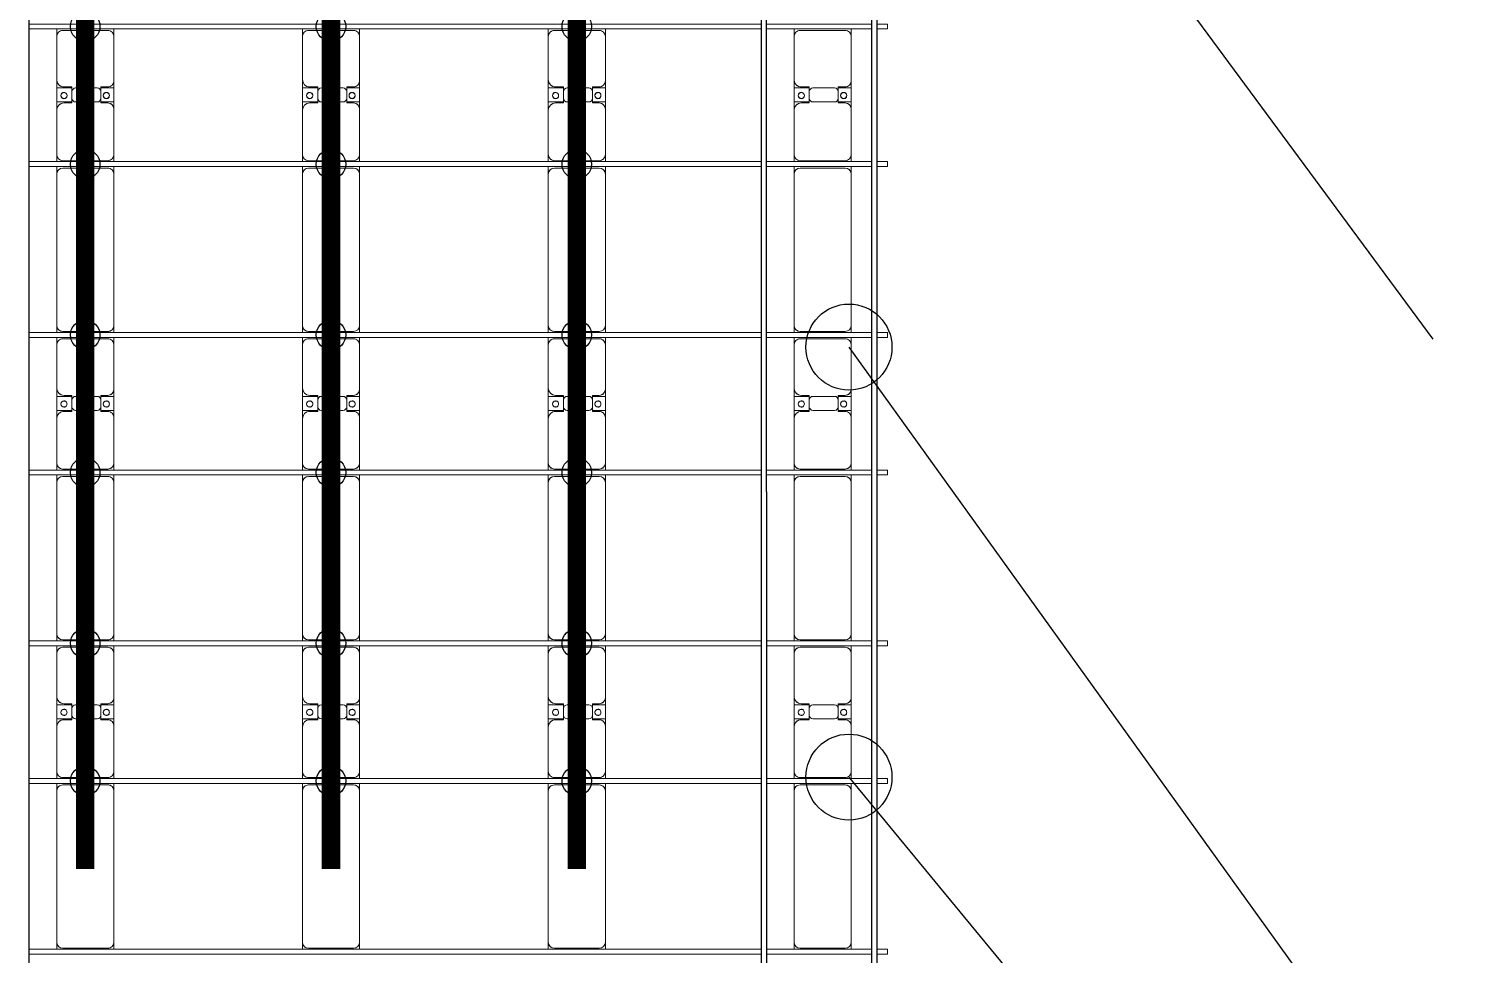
# Model space of a CAD drawing. Header units: millimetres. Extents: x -496478 to -186190, y -204059 to -87354.
# Drawn here: x -471192 to -459432, y -197719 to -190189 of the extents above; entities that cross this region are included whole.
import ezdxf

# ---------------------------------------------------------------- set-up
doc = ezdxf.new("R2010")
doc.units = ezdxf.units.MM
for name, color, linetype, lineweight in [('A-DETL-MBND', 5, 'Continuous', 9), ('A-GENM', 13, 'Continuous', 9), ('S-BEAM', 12, 'Continuous', 9)]:
    doc.layers.add(name, color=color, linetype=linetype, lineweight=lineweight)
for name, color, linetype in [('GC-BICH NEO', 6, 'Continuous'), ('GC-DAY NEO', 5, 'Continuous'), ('GC-HOP 40x60 GIA CUONG', 1, 'Continuous')]:
    doc.layers.add(name, color=color, linetype=linetype)

# ---------------------------------------------------------------- blocks, each defined once
blk = doc.blocks.new('Dai phao do pin - DẢI PHAO ĐỠ PIN-24231-BỐ TRÍ KHUNG KẾT CẤU BÈ PIN 01')
at = {"layer": 'A-DETL-MBND', "color": 8}
for p, q in [((-677, 242), (-620, 242)), ((610, 242), (-620, 242)), ((610, 242), (673, 242)), ((713, 242), (770, 242)), ((1130, 242), (770, 242)), ((1130, 242), (1312, 242)), ((1198, 242), (1380, 242)), ((1198, 118), (1198, 242)), ((1312, 242), (1312, 118)), ((1730, 242), (1380, 242)), ((1730, 242), (1793, 242)), ((1833, 242), (1890, 242)), ((3120, 242), (1890, 242)), ((3120, 242), (3183, 242)), ((3223, 242), (3280, 242)), ((3640, 242), (3280, 242)), ((3640, 242), (3822, 242)), ((3708, 242), (3890, 242)), ((3708, 118), (3708, 242)), ((3822, 242), (3822, 118)), ((4240, 242), (3890, 242)), ((4240, 242), (4303, 242)), ((4343, 242), (4400, 242)), ((5630, 242), (4400, 242)), ((5630, 242), (5693, 242)), ((5733, 242), (5790, 242)), ((6150, 242), (5790, 242)), ((6150, 242), (6332, 242)), ((6218, 242), (6400, 242)), ((6218, 118), (6218, 242)), ((6332, 242), (6332, 118)), ((6750, 242), (6400, 242)), ((6750, 242), (6813, 242)), ((-670, 192), (-670, -173)), ((660, -173), (660, 192)), ((720, 192), (720, -173)), ((1190, 118), (1190, 182)), ((1282, 118), (1190, 118)), ((1320, 118), (1228, 118)), ((1320, 182), (1320, 118)), ((1780, -173), (1780, 192)), ((1840, 192), (1840, -173)), ((3170, -173), (3170, 192)), ((3230, 192), (3230, -173)), ((3700, 118), (3700, 182)), ((3792, 118), (3700, 118)), ((3830, 118), (3738, 118)), ((3830, 182), (3830, 118)), ((4290, -173), (4290, 192)), ((4350, 192), (4350, -173)), ((5680, -173), (5680, 192)), ((5740, 192), (5740, -173)), ((6210, 118), (6210, 182)), ((6302, 118), (6210, 118)), ((6340, 118), (6248, 118)), ((6340, 182), (6340, 118)), ((6800, -173), (6800, 192)), ((1198, 88), (1198, -88)), ((1312, -88), (1312, 88)), ((3708, 88), (3708, -88)), ((3822, -88), (3822, 88)), ((6218, 88), (6218, -88)), ((6332, -88), (6332, 88)), ((-620, -223), (-677, -223)), ((-620, -223), (610, -223)), ((673, -223), (610, -223)), ((770, -223), (713, -223)), ((770, -223), (1140, -223)), ((1312, -223), (1140, -223)), ((1190, -173), (1190, -118)), ((1190, -118), (1282, -118)), ((1198, -223), (1198, -118)), ((1370, -223), (1198, -223)), ((1228, -118), (1320, -118)), ((1312, -118), (1312, -223)), ((1320, -118), (1320, -173)), ((1370, -223), (1730, -223)), ((1793, -223), (1730, -223)), ((1890, -223), (1833, -223)), ((1890, -223), (3120, -223)), ((3183, -223), (3120, -223)), ((3280, -223), (3223, -223)), ((3280, -223), (3650, -223)), ((3822, -223), (3650, -223)), ((3700, -173), (3700, -118)), ((3700, -118), (3792, -118)), ((3708, -223), (3708, -118)), ((3880, -223), (3708, -223)), ((3738, -118), (3830, -118)), ((3822, -118), (3822, -223)), ((3830, -118), (3830, -173)), ((3880, -223), (4240, -223)), ((4303, -223), (4240, -223)), ((4400, -223), (4343, -223)), ((4400, -223), (5630, -223)), ((5693, -223), (5630, -223)), ((5790, -223), (5733, -223)), ((5790, -223), (6160, -223)), ((6332, -223), (6160, -223)), ((6210, -173), (6210, -118)), ((6210, -118), (6302, -118)), ((6218, -223), (6218, -118)), ((6390, -223), (6218, -223)), ((6248, -118), (6340, -118)), ((6332, -118), (6332, -223)), ((6340, -118), (6340, -173)), ((6390, -223), (6750, -223)), ((6813, -223), (6750, -223))]:
    blk.add_line(p, q, dxfattribs=at)
for centre, radius, start, end in [((-620, 192), 50, 90, 180), ((-620, 192), 50, 105, 180), ((610, 192), 50, 360, 90), ((610, 192), 50, 15, 90), ((770, 192), 50, 90, 180), ((1130, 182), 60, 360, 90), ((1380, 182), 60, 90, 180), ((1730, 192), 50, 360, 90), ((1890, 192), 50, 90, 180), ((1890, 192), 50, 105, 180), ((3120, 192), 50, 360, 90), ((3120, 192), 50, 15, 90), ((3280, 192), 50, 90, 180), ((3640, 182), 60, 360, 90), ((3890, 182), 60, 90, 180), ((4240, 192), 50, 360, 90), ((4400, 192), 50, 90, 180), ((4400, 192), 50, 105, 180), ((5630, 192), 50, 360, 90), ((5630, 192), 50, 15, 90), ((5790, 192), 50, 90, 180), ((6150, 182), 60, 0, 90), ((6400, 182), 60, 90, 180), ((6750, 192), 50, 360, 90), ((770, 192), 50, 135, 180), ((1130, 182), 60, 360, 45), ((1228, 88), 30, 90, 180), ((1249, 183), 25, 0, 180), ((1249, 183), 25, 180, 0), ((1251, 183), 25, 0, 180), ((1251, 183), 25, 180, 0), ((1251, 183), 25, 180, 195), ((1282, 88), 30, 360, 90), ((1380, 182), 60, 135, 180), ((1730, 192), 50, 360, 45), ((3280, 192), 50, 135, 180), ((3640, 182), 60, 360, 43.0931), ((3738, 88), 30, 90, 180), ((3759, 183), 25, 360, 180), ((3759, 183), 25, 180, 0), ((3761, 183), 25, 0, 180), ((3761, 183), 25, 180, 0), ((3761, 183), 25, 180, 195), ((3792, 88), 30, 360, 90), ((3890, 182), 60, 135, 180), ((4240, 192), 50, 360, 45), ((5790, 192), 50, 135, 180), ((6150, 182), 60, 0, 45), ((6248, 88), 30, 90, 180), ((6269, 183), 25, 0, 180), ((6269, 183), 25, 180, 360), ((6271, 183), 25, 0, 180), ((6271, 183), 25, 180, 0), ((6271, 183), 25, 180, 195), ((6302, 88), 30, 360, 90), ((6400, 182), 60, 135, 180), ((6750, 192), 50, 360, 45), ((1228, -88), 30, 180, 270), ((1282, -88), 30, 270, 360), ((3738, -88), 30, 180, 270), ((3792, -88), 30, 270, 360), ((6248, -88), 30, 180, 270), ((6302, -88), 30, 270, 360), ((-620, -173), 50, 180, 270), ((-620, -173), 50, 180, 270), ((610, -173), 50, 270, 360), ((610, -173), 50, 285, 360), ((770, -173), 50, 180, 270), ((770, -173), 50, 180, 225), ((1140, -173), 50, 270, 360), ((1140, -173), 50, 315, 360), ((1249, -162), 25, 0, 180), ((1249, -162), 25, 180, 0), ((1251, -162), 25, 0, 180), ((1251, -162), 25, 120, 180), ((1251, -162), 25, 180, 0), ((1251, -162), 25, 75, 105), ((1249, -162), 25, 75, 90), ((1249, -162), 25, 30, 45), ((1249, -162), 25, 360, 15), ((1370, -173), 50, 180, 270), ((1370, -173), 50, 180, 225), ((1730, -173), 50, 270, 360), ((1730, -173), 50, 315, 360), ((1890, -173), 50, 180, 270), ((1890, -173), 50, 180, 270), ((3120, -173), 50, 270, 360), ((3120, -173), 50, 285, 360), ((3280, -173), 50, 180, 270), ((3280, -173), 50, 180, 225), ((3650, -173), 50, 270, 360), ((3650, -173), 50, 315, 360), ((3759, -162), 25, 0, 180), ((3759, -162), 25, 180, 0), ((3761, -162), 25, 0, 180), ((3761, -162), 25, 120, 180), ((3761, -162), 25, 180, 0), ((3761, -162), 25, 75, 105), ((3759, -162), 25, 75, 90), ((3759, -162), 25, 30, 45), ((3759, -162), 25, 0, 15), ((3880, -173), 50, 180, 270), ((3880, -173), 50, 180, 225), ((4240, -173), 50, 270, 360), ((4240, -173), 50, 315, 360), ((4400, -173), 50, 180, 270), ((4400, -173), 50, 180, 270), ((5630, -173), 50, 270, 360), ((5630, -173), 50, 285, 360), ((5790, -173), 50, 180, 270), ((5790, -173), 50, 180, 225), ((6160, -173), 50, 270, 360), ((6160, -173), 50, 315, 360), ((6269, -162), 25, 0, 180), ((6269, -162), 25, 180, 0), ((6271, -162), 25, 0, 180), ((6271, -162), 25, 120, 180), ((6271, -162), 25, 180, 360), ((6271, -162), 25, 75, 105), ((6269, -162), 25, 75, 90), ((6269, -162), 25, 30, 45), ((6269, -162), 25, 0, 15), ((6390, -173), 50, 180, 270), ((6390, -173), 50, 180, 225), ((6750, -173), 50, 270, 360), ((6750, -173), 50, 315, 360)]:
    blk.add_arc(centre, radius, start, end, dxfattribs=at)
blk = doc.blocks.new('Dai phao do pin - DẢI PHAO ĐỠ PIN-V108-BỐ TRÍ KHUNG KẾT CẤU BÈ PIN 01')
at = {"layer": 'A-DETL-MBND', "color": 8}
for p, q in [((-677, 242), (-620, 242)), ((610, 242), (-620, 242)), ((610, 242), (673, 242)), ((713, 242), (770, 242)), ((1130, 242), (770, 242)), ((1130, 242), (1312, 242)), ((1198, 242), (1380, 242)), ((1198, 118), (1198, 242)), ((1312, 242), (1312, 118)), ((1730, 242), (1380, 242)), ((1730, 242), (1793, 242)), ((1833, 242), (1890, 242)), ((3120, 242), (1890, 242)), ((3120, 242), (3183, 242)), ((3223, 242), (3280, 242)), ((3640, 242), (3280, 242)), ((3640, 242), (3822, 242)), ((3708, 242), (3890, 242)), ((3708, 118), (3708, 242)), ((3822, 242), (3822, 118)), ((4240, 242), (3890, 242)), ((4240, 242), (4303, 242)), ((4343, 242), (4400, 242)), ((5630, 242), (4400, 242)), ((5630, 242), (5693, 242)), ((5733, 242), (5790, 242)), ((6150, 242), (5790, 242)), ((6150, 242), (6332, 242)), ((6218, 242), (6400, 242)), ((6218, 118), (6218, 242)), ((6332, 242), (6332, 118)), ((6750, 242), (6400, 242)), ((6750, 242), (6813, 242)), ((-670, 192), (-670, -173)), ((660, -173), (660, 192)), ((720, 192), (720, -173)), ((1190, 118), (1190, 182)), ((1282, 118), (1190, 118)), ((1320, 118), (1228, 118)), ((1320, 182), (1320, 118)), ((1780, -173), (1780, 192)), ((1840, 192), (1840, -173)), ((3170, -173), (3170, 192)), ((3230, 192), (3230, -173)), ((3700, 118), (3700, 182)), ((3792, 118), (3700, 118)), ((3830, 118), (3738, 118)), ((3830, 182), (3830, 118)), ((4290, -173), (4290, 192)), ((4350, 192), (4350, -173)), ((5680, -173), (5680, 192)), ((5740, 192), (5740, -173)), ((6210, 118), (6210, 182)), ((6302, 118), (6210, 118)), ((6340, 118), (6248, 118)), ((6340, 182), (6340, 118)), ((6800, -173), (6800, 192)), ((1198, 88), (1198, -88)), ((1312, -88), (1312, 88)), ((3708, 88), (3708, -88)), ((3822, -88), (3822, 88)), ((6218, 88), (6218, -88)), ((6332, -88), (6332, 88)), ((-620, -223), (-677, -223)), ((-620, -223), (610, -223)), ((673, -223), (610, -223)), ((770, -223), (713, -223)), ((770, -223), (1140, -223)), ((1312, -223), (1140, -223)), ((1190, -173), (1190, -118)), ((1190, -118), (1282, -118)), ((1198, -223), (1198, -118)), ((1370, -223), (1198, -223)), ((1228, -118), (1320, -118)), ((1312, -118), (1312, -223)), ((1320, -118), (1320, -173)), ((1370, -223), (1730, -223)), ((1793, -223), (1730, -223)), ((1890, -223), (1833, -223)), ((1890, -223), (3120, -223)), ((3183, -223), (3120, -223)), ((3280, -223), (3223, -223)), ((3280, -223), (3650, -223)), ((3822, -223), (3650, -223)), ((3700, -173), (3700, -118)), ((3700, -118), (3792, -118)), ((3708, -223), (3708, -118)), ((3880, -223), (3708, -223)), ((3738, -118), (3830, -118)), ((3822, -118), (3822, -223)), ((3830, -118), (3830, -173)), ((3880, -223), (4240, -223)), ((4303, -223), (4240, -223)), ((4400, -223), (4343, -223)), ((4400, -223), (5630, -223)), ((5693, -223), (5630, -223)), ((5790, -223), (5733, -223)), ((5790, -223), (6160, -223)), ((6332, -223), (6160, -223)), ((6210, -173), (6210, -118)), ((6210, -118), (6302, -118)), ((6218, -223), (6218, -118)), ((6390, -223), (6218, -223)), ((6248, -118), (6340, -118)), ((6332, -118), (6332, -223)), ((6340, -118), (6340, -173)), ((6390, -223), (6750, -223)), ((6813, -223), (6750, -223))]:
    blk.add_line(p, q, dxfattribs=at)
for centre, radius, start, end in [((-620, 192), 50, 90, 180), ((-620, 192), 50, 105, 180), ((610, 192), 50, 360, 90), ((610, 192), 50, 15, 90), ((770, 192), 50, 90, 180), ((1130, 182), 60, 360, 90), ((1380, 182), 60, 90, 180), ((1730, 192), 50, 360, 90), ((1890, 192), 50, 90, 180), ((1890, 192), 50, 105, 180), ((3120, 192), 50, 360, 90), ((3120, 192), 50, 15, 90), ((3280, 192), 50, 90, 180), ((3640, 182), 60, 360, 90), ((3890, 182), 60, 90, 180), ((4240, 192), 50, 360, 90), ((4400, 192), 50, 90, 180), ((4400, 192), 50, 105, 180), ((5630, 192), 50, 360, 90), ((5630, 192), 50, 15, 90), ((5790, 192), 50, 90, 180), ((6150, 182), 60, 0, 90), ((6400, 182), 60, 90, 180), ((6750, 192), 50, 360, 90), ((770, 192), 50, 135, 180), ((1130, 182), 60, 360, 45), ((1228, 88), 30, 90, 180), ((1249, 183), 25, 0, 180), ((1249, 183), 25, 180, 0), ((1251, 183), 25, 0, 180), ((1251, 183), 25, 180, 0), ((1251, 183), 25, 180, 195), ((1282, 88), 30, 360, 90), ((1380, 182), 60, 135, 180), ((1730, 192), 50, 360, 45), ((3280, 192), 50, 135, 180), ((3640, 182), 60, 360, 43.0515), ((3738, 88), 30, 90, 180), ((3759, 183), 25, 360, 180), ((3759, 183), 25, 180, 0), ((3761, 183), 25, 0, 180), ((3761, 183), 25, 180, 0), ((3761, 183), 25, 180, 195), ((3792, 88), 30, 360, 90), ((3890, 182), 60, 135, 180), ((4240, 192), 50, 360, 45), ((5790, 192), 50, 135, 180), ((6150, 182), 60, 0, 45), ((6248, 88), 30, 90, 180), ((6269, 183), 25, 0, 180), ((6269, 183), 25, 180, 360), ((6271, 183), 25, 0, 180), ((6271, 183), 25, 180, 0), ((6271, 183), 25, 180, 195), ((6302, 88), 30, 360, 90), ((6400, 182), 60, 135, 180), ((6750, 192), 50, 360, 45), ((1228, -88), 30, 180, 270), ((1282, -88), 30, 270, 360), ((3738, -88), 30, 180, 270), ((3792, -88), 30, 270, 360), ((6248, -88), 30, 180, 270), ((6302, -88), 30, 270, 360), ((-620, -173), 50, 180, 270), ((-620, -173), 50, 180, 270), ((610, -173), 50, 270, 360), ((610, -173), 50, 285, 360), ((770, -173), 50, 180, 270), ((770, -173), 50, 180, 225), ((1140, -173), 50, 270, 360), ((1140, -173), 50, 315, 360), ((1249, -162), 25, 0, 180), ((1249, -162), 25, 180, 0), ((1251, -162), 25, 0, 180), ((1251, -162), 25, 120, 180), ((1251, -162), 25, 180, 0), ((1251, -162), 25, 75, 105), ((1249, -162), 25, 75, 90), ((1249, -162), 25, 30, 45), ((1249, -162), 25, 360, 15), ((1370, -173), 50, 180, 270), ((1370, -173), 50, 180, 225), ((1730, -173), 50, 270, 360), ((1730, -173), 50, 315, 360), ((1890, -173), 50, 180, 270), ((1890, -173), 50, 180, 270), ((3120, -173), 50, 270, 360), ((3120, -173), 50, 285, 360), ((3280, -173), 50, 180, 270), ((3280, -173), 50, 180, 225), ((3650, -173), 50, 270, 360), ((3650, -173), 50, 315, 360), ((3759, -162), 25, 0, 180), ((3759, -162), 25, 180, 0), ((3761, -162), 25, 0, 180), ((3761, -162), 25, 120, 180), ((3761, -162), 25, 180, 0), ((3761, -162), 25, 75, 105), ((3759, -162), 25, 75, 90), ((3759, -162), 25, 30, 45), ((3759, -162), 25, 0, 15), ((3880, -173), 50, 180, 270), ((3880, -173), 50, 180, 225), ((4240, -173), 50, 270, 360), ((4240, -173), 50, 315, 360), ((4400, -173), 50, 180, 270), ((4400, -173), 50, 180, 270), ((5630, -173), 50, 270, 360), ((5630, -173), 50, 285, 360), ((5790, -173), 50, 180, 270), ((5790, -173), 50, 180, 225), ((6160, -173), 50, 270, 360), ((6160, -173), 50, 315, 360), ((6269, -162), 25, 0, 180), ((6269, -162), 25, 180, 0), ((6271, -162), 25, 0, 180), ((6271, -162), 25, 120, 180), ((6271, -162), 25, 180, 360), ((6271, -162), 25, 75, 105), ((6269, -162), 25, 75, 90), ((6269, -162), 25, 30, 45), ((6269, -162), 25, 0, 15), ((6390, -173), 50, 180, 270), ((6390, -173), 50, 180, 225), ((6750, -173), 50, 270, 360), ((6750, -173), 50, 315, 360)]:
    blk.add_arc(centre, radius, start, end, dxfattribs=at)
blk = doc.blocks.new('Dai phao do pin - DẢI PHAO ĐỠ PIN-V109-BỐ TRÍ KHUNG KẾT CẤU BÈ PIN 01')
at = {"layer": 'A-DETL-MBND', "color": 8}
for p, q in [((-677, 242), (-620, 242)), ((610, 242), (-620, 242)), ((610, 242), (673, 242)), ((713, 242), (770, 242)), ((1130, 242), (770, 242)), ((1130, 242), (1312, 242)), ((1198, 242), (1380, 242)), ((1198, 118), (1198, 242)), ((1312, 242), (1312, 118)), ((1730, 242), (1380, 242)), ((1730, 242), (1793, 242)), ((1833, 242), (1890, 242)), ((3120, 242), (1890, 242)), ((3120, 242), (3183, 242)), ((3223, 242), (3280, 242)), ((3640, 242), (3280, 242)), ((3640, 242), (3822, 242)), ((3708, 242), (3890, 242)), ((3708, 118), (3708, 242)), ((3822, 242), (3822, 118)), ((4240, 242), (3890, 242)), ((4240, 242), (4303, 242)), ((4343, 242), (4400, 242)), ((5630, 242), (4400, 242)), ((5630, 242), (5693, 242)), ((5733, 242), (5790, 242)), ((6150, 242), (5790, 242)), ((6150, 242), (6332, 242)), ((6218, 242), (6400, 242)), ((6218, 118), (6218, 242)), ((6332, 242), (6332, 118)), ((6750, 242), (6400, 242)), ((6750, 242), (6813, 242)), ((-670, 192), (-670, -173)), ((660, -173), (660, 192)), ((720, 192), (720, -173)), ((1190, 118), (1190, 182)), ((1282, 118), (1190, 118)), ((1320, 118), (1228, 118)), ((1320, 182), (1320, 118)), ((1780, -173), (1780, 192)), ((1840, 192), (1840, -173)), ((3170, -173), (3170, 192)), ((3230, 192), (3230, -173)), ((3700, 118), (3700, 182)), ((3792, 118), (3700, 118)), ((3830, 118), (3738, 118)), ((3830, 182), (3830, 118)), ((4290, -173), (4290, 192)), ((4350, 192), (4350, -173)), ((5680, -173), (5680, 192)), ((5740, 192), (5740, -173)), ((6210, 118), (6210, 182)), ((6302, 118), (6210, 118)), ((6340, 118), (6248, 118)), ((6340, 182), (6340, 118)), ((6800, -173), (6800, 192)), ((1198, 88), (1198, -88)), ((1312, -88), (1312, 88)), ((3708, 88), (3708, -88)), ((3822, -88), (3822, 88)), ((6218, 88), (6218, -88)), ((6332, -88), (6332, 88)), ((-620, -223), (-677, -223)), ((-620, -223), (610, -223)), ((673, -223), (610, -223)), ((770, -223), (713, -223)), ((770, -223), (1140, -223)), ((1312, -223), (1140, -223)), ((1190, -173), (1190, -118)), ((1190, -118), (1282, -118)), ((1198, -223), (1198, -118)), ((1370, -223), (1198, -223)), ((1228, -118), (1320, -118)), ((1312, -118), (1312, -223)), ((1320, -118), (1320, -173)), ((1370, -223), (1730, -223)), ((1793, -223), (1730, -223)), ((1890, -223), (1833, -223)), ((1890, -223), (3120, -223)), ((3183, -223), (3120, -223)), ((3280, -223), (3223, -223)), ((3280, -223), (3650, -223)), ((3822, -223), (3650, -223)), ((3700, -173), (3700, -118)), ((3700, -118), (3792, -118)), ((3708, -223), (3708, -118)), ((3880, -223), (3708, -223)), ((3738, -118), (3830, -118)), ((3822, -118), (3822, -223)), ((3830, -118), (3830, -173)), ((3880, -223), (4240, -223)), ((4303, -223), (4240, -223)), ((4400, -223), (4343, -223)), ((4400, -223), (5630, -223)), ((5693, -223), (5630, -223)), ((5790, -223), (5733, -223)), ((5790, -223), (6160, -223)), ((6332, -223), (6160, -223)), ((6210, -173), (6210, -118)), ((6210, -118), (6302, -118)), ((6218, -223), (6218, -118)), ((6390, -223), (6218, -223)), ((6248, -118), (6340, -118)), ((6332, -118), (6332, -223)), ((6340, -118), (6340, -173)), ((6390, -223), (6750, -223)), ((6813, -223), (6750, -223))]:
    blk.add_line(p, q, dxfattribs=at)
for centre, radius, start, end in [((-620, 192), 50, 90, 180), ((-620, 192), 50, 105, 180), ((610, 192), 50, 360, 90), ((610, 192), 50, 15, 90), ((770, 192), 50, 90, 180), ((1130, 182), 60, 360, 90), ((1380, 182), 60, 90, 180), ((1730, 192), 50, 360, 90), ((1890, 192), 50, 90, 180), ((1890, 192), 50, 105, 180), ((3120, 192), 50, 360, 90), ((3120, 192), 50, 15, 90), ((3280, 192), 50, 90, 180), ((3640, 182), 60, 360, 90), ((3890, 182), 60, 90, 180), ((4240, 192), 50, 360, 90), ((4400, 192), 50, 90, 180), ((4400, 192), 50, 105, 180), ((5630, 192), 50, 360, 90), ((5630, 192), 50, 15, 90), ((5790, 192), 50, 90, 180), ((6150, 182), 60, 0, 90), ((6400, 182), 60, 90, 180), ((6750, 192), 50, 360, 90), ((770, 192), 50, 135, 180), ((1130, 182), 60, 360, 45), ((1228, 88), 30, 90, 180), ((1249, 183), 25, 0, 180), ((1249, 183), 25, 180, 0), ((1251, 183), 25, 0, 180), ((1251, 183), 25, 180, 0), ((1251, 183), 25, 180, 195), ((1282, 88), 30, 360, 90), ((1380, 182), 60, 135, 180), ((1730, 192), 50, 360, 45), ((3280, 192), 50, 135, 180), ((3640, 182), 60, 360, 43.0098), ((3738, 88), 30, 90, 180), ((3759, 183), 25, 360, 180), ((3759, 183), 25, 180, 0), ((3761, 183), 25, 0, 180), ((3761, 183), 25, 180, 0), ((3761, 183), 25, 180, 195), ((3792, 88), 30, 360, 90), ((3890, 182), 60, 135, 180), ((4240, 192), 50, 360, 45), ((5790, 192), 50, 135, 180), ((6150, 182), 60, 0, 45), ((6248, 88), 30, 90, 180), ((6269, 183), 25, 0, 180), ((6269, 183), 25, 180, 360), ((6271, 183), 25, 0, 180), ((6271, 183), 25, 180, 0), ((6271, 183), 25, 180, 195), ((6302, 88), 30, 360, 90), ((6400, 182), 60, 135, 180), ((6750, 192), 50, 360, 45), ((1228, -88), 30, 180, 270), ((1282, -88), 30, 270, 360), ((3738, -88), 30, 180, 270), ((3792, -88), 30, 270, 360), ((6248, -88), 30, 180, 270), ((6302, -88), 30, 270, 360), ((-620, -173), 50, 180, 270), ((-620, -173), 50, 180, 270), ((610, -173), 50, 270, 360), ((610, -173), 50, 285, 360), ((770, -173), 50, 180, 270), ((770, -173), 50, 180, 225), ((1140, -173), 50, 270, 360), ((1140, -173), 50, 315, 360), ((1249, -162), 25, 0, 180), ((1249, -162), 25, 180, 0), ((1251, -162), 25, 0, 180), ((1251, -162), 25, 120, 180), ((1251, -162), 25, 180, 0), ((1251, -162), 25, 75, 105), ((1249, -162), 25, 75, 90), ((1249, -162), 25, 30, 45), ((1249, -162), 25, 360, 15), ((1370, -173), 50, 180, 270), ((1370, -173), 50, 180, 225), ((1730, -173), 50, 270, 360), ((1730, -173), 50, 315, 360), ((1890, -173), 50, 180, 270), ((1890, -173), 50, 180, 270), ((3120, -173), 50, 270, 360), ((3120, -173), 50, 285, 360), ((3280, -173), 50, 180, 270), ((3280, -173), 50, 180, 225), ((3650, -173), 50, 270, 360), ((3650, -173), 50, 315, 360), ((3759, -162), 25, 0, 180), ((3759, -162), 25, 180, 0), ((3761, -162), 25, 0, 180), ((3761, -162), 25, 120, 180), ((3761, -162), 25, 180, 0), ((3761, -162), 25, 75, 105), ((3759, -162), 25, 75, 90), ((3759, -162), 25, 30, 45), ((3759, -162), 25, 0, 15), ((3880, -173), 50, 180, 270), ((3880, -173), 50, 180, 225), ((4240, -173), 50, 270, 360), ((4240, -173), 50, 315, 360), ((4400, -173), 50, 180, 270), ((4400, -173), 50, 180, 270), ((5630, -173), 50, 270, 360), ((5630, -173), 50, 285, 360), ((5790, -173), 50, 180, 270), ((5790, -173), 50, 180, 225), ((6160, -173), 50, 270, 360), ((6160, -173), 50, 315, 360), ((6269, -162), 25, 0, 180), ((6269, -162), 25, 180, 0), ((6271, -162), 25, 0, 180), ((6271, -162), 25, 120, 180), ((6271, -162), 25, 180, 360), ((6271, -162), 25, 75, 105), ((6269, -162), 25, 75, 90), ((6269, -162), 25, 30, 45), ((6269, -162), 25, 0, 15), ((6390, -173), 50, 180, 270), ((6390, -173), 50, 180, 225), ((6750, -173), 50, 270, 360), ((6750, -173), 50, 315, 360)]:
    blk.add_arc(centre, radius, start, end, dxfattribs=at)
blk = doc.blocks.new('Dai phao do pin - DẢI PHAO ĐỠ PIN-V110-BỐ TRÍ KHUNG KẾT CẤU BÈ PIN 01')
at = {"layer": 'A-DETL-MBND', "color": 8}
for p, q in [((-677, 242), (-620, 242)), ((610, 242), (-620, 242)), ((610, 242), (673, 242)), ((713, 242), (770, 242)), ((1130, 242), (770, 242)), ((1130, 242), (1312, 242)), ((1198, 242), (1380, 242)), ((1198, 118), (1198, 242)), ((1312, 242), (1312, 118)), ((1730, 242), (1380, 242)), ((1730, 242), (1793, 242)), ((1833, 242), (1890, 242)), ((3120, 242), (1890, 242)), ((3120, 242), (3183, 242)), ((3223, 242), (3280, 242)), ((3640, 242), (3280, 242)), ((3640, 242), (3822, 242)), ((3708, 242), (3890, 242)), ((3708, 118), (3708, 242)), ((3822, 242), (3822, 118)), ((4240, 242), (3890, 242)), ((4240, 242), (4303, 242)), ((4343, 242), (4400, 242)), ((5630, 242), (4400, 242)), ((5630, 242), (5693, 242)), ((5733, 242), (5790, 242)), ((6150, 242), (5790, 242)), ((6150, 242), (6332, 242)), ((6218, 242), (6400, 242)), ((6218, 118), (6218, 242)), ((6332, 242), (6332, 118)), ((6750, 242), (6400, 242)), ((6750, 242), (6813, 242)), ((-670, 192), (-670, -173)), ((660, -173), (660, 192)), ((720, 192), (720, -173)), ((1190, 118), (1190, 182)), ((1282, 118), (1190, 118)), ((1320, 118), (1228, 118)), ((1320, 182), (1320, 118)), ((1780, -173), (1780, 192)), ((1840, 192), (1840, -173)), ((3170, -173), (3170, 192)), ((3230, 192), (3230, -173)), ((3700, 118), (3700, 182)), ((3792, 118), (3700, 118)), ((3830, 118), (3738, 118)), ((3830, 182), (3830, 118)), ((4290, -173), (4290, 192)), ((4350, 192), (4350, -173)), ((5680, -173), (5680, 192)), ((5740, 192), (5740, -173)), ((6210, 118), (6210, 182)), ((6302, 118), (6210, 118)), ((6340, 118), (6248, 118)), ((6340, 182), (6340, 118)), ((6800, -173), (6800, 192)), ((1198, 88), (1198, -88)), ((1312, -88), (1312, 88)), ((3708, 88), (3708, -88)), ((3822, -88), (3822, 88)), ((6218, 88), (6218, -88)), ((6332, -88), (6332, 88)), ((-620, -223), (-677, -223)), ((-620, -223), (610, -223)), ((673, -223), (610, -223)), ((770, -223), (713, -223)), ((770, -223), (1140, -223)), ((1312, -223), (1140, -223)), ((1190, -173), (1190, -118)), ((1190, -118), (1282, -118)), ((1198, -223), (1198, -118)), ((1370, -223), (1198, -223)), ((1228, -118), (1320, -118)), ((1312, -118), (1312, -223)), ((1320, -118), (1320, -173)), ((1370, -223), (1730, -223)), ((1793, -223), (1730, -223)), ((1890, -223), (1833, -223)), ((1890, -223), (3120, -223)), ((3183, -223), (3120, -223)), ((3280, -223), (3223, -223)), ((3280, -223), (3650, -223)), ((3822, -223), (3650, -223)), ((3700, -173), (3700, -118)), ((3700, -118), (3792, -118)), ((3708, -223), (3708, -118)), ((3880, -223), (3708, -223)), ((3738, -118), (3830, -118)), ((3822, -118), (3822, -223)), ((3830, -118), (3830, -173)), ((3880, -223), (4240, -223)), ((4303, -223), (4240, -223)), ((4400, -223), (4343, -223)), ((4400, -223), (5630, -223)), ((5693, -223), (5630, -223)), ((5790, -223), (5733, -223)), ((5790, -223), (6160, -223)), ((6332, -223), (6160, -223)), ((6210, -173), (6210, -118)), ((6210, -118), (6302, -118)), ((6218, -223), (6218, -118)), ((6390, -223), (6218, -223)), ((6248, -118), (6340, -118)), ((6332, -118), (6332, -223)), ((6340, -118), (6340, -173)), ((6390, -223), (6750, -223)), ((6813, -223), (6750, -223))]:
    blk.add_line(p, q, dxfattribs=at)
for centre, radius, start, end in [((-620, 192), 50, 90, 180), ((-620, 192), 50, 105, 180), ((610, 192), 50, 360, 90), ((610, 192), 50, 15, 90), ((770, 192), 50, 90, 180), ((1130, 182), 60, 360, 90), ((1380, 182), 60, 90, 180), ((1730, 192), 50, 360, 90), ((1890, 192), 50, 90, 180), ((1890, 192), 50, 105, 180), ((3120, 192), 50, 360, 90), ((3120, 192), 50, 15, 90), ((3280, 192), 50, 90, 180), ((3640, 182), 60, 360, 90), ((3890, 182), 60, 90, 180), ((4240, 192), 50, 360, 90), ((4400, 192), 50, 90, 180), ((4400, 192), 50, 105, 180), ((5630, 192), 50, 360, 90), ((5630, 192), 50, 15, 90), ((5790, 192), 50, 90, 180), ((6150, 182), 60, 0, 90), ((6400, 182), 60, 90, 180), ((6750, 192), 50, 360, 90), ((770, 192), 50, 135, 180), ((1130, 182), 60, 360, 45), ((1228, 88), 30, 90, 180), ((1249, 183), 25, 0, 180), ((1249, 183), 25, 180, 0), ((1251, 183), 25, 0, 180), ((1251, 183), 25, 180, 0), ((1251, 183), 25, 180, 195), ((1282, 88), 30, 360, 90), ((1380, 182), 60, 135, 180), ((1730, 192), 50, 360, 45), ((3280, 192), 50, 135, 180), ((3640, 182), 60, 360, 42.9682), ((3738, 88), 30, 90, 180), ((3759, 183), 25, 360, 180), ((3759, 183), 25, 180, 0), ((3761, 183), 25, 0, 180), ((3761, 183), 25, 180, 0), ((3761, 183), 25, 180, 195), ((3792, 88), 30, 360, 90), ((3890, 182), 60, 135, 180), ((4240, 192), 50, 360, 45), ((5790, 192), 50, 135, 180), ((6150, 182), 60, 0, 45), ((6248, 88), 30, 90, 180), ((6269, 183), 25, 0, 180), ((6269, 183), 25, 180, 360), ((6271, 183), 25, 0, 180), ((6271, 183), 25, 180, 0), ((6271, 183), 25, 180, 195), ((6302, 88), 30, 360, 90), ((6400, 182), 60, 135, 180), ((6750, 192), 50, 360, 45), ((1228, -88), 30, 180, 270), ((1282, -88), 30, 270, 360), ((3738, -88), 30, 180, 270), ((3792, -88), 30, 270, 360), ((6248, -88), 30, 180, 270), ((6302, -88), 30, 270, 360), ((-620, -173), 50, 180, 270), ((-620, -173), 50, 180, 225), ((-620, -173), 50, 233.7958, 270), ((610, -173), 50, 270, 360), ((610, -173), 50, 285, 300), ((610, -173), 50, 315, 360), ((770, -173), 50, 180, 270), ((770, -173), 50, 180, 225), ((1140, -173), 50, 270, 360), ((1140, -173), 50, 315, 360), ((1249, -162), 25, 0, 180), ((1249, -162), 25, 180, 0), ((1251, -162), 25, 0, 180), ((1251, -162), 25, 120, 180), ((1251, -162), 25, 180, 0), ((1251, -162), 25, 75, 105), ((1249, -162), 25, 75, 90), ((1249, -162), 25, 30, 45), ((1249, -162), 25, 360, 15), ((1370, -173), 50, 180, 270), ((1370, -173), 50, 180, 225), ((1730, -173), 50, 270, 360), ((1730, -173), 50, 315, 360), ((1890, -173), 50, 180, 270), ((1890, -173), 50, 180, 225), ((1890, -173), 50, 233.8586, 270), ((3120, -173), 50, 270, 360), ((3120, -173), 50, 285, 300), ((3120, -173), 50, 315, 360), ((3280, -173), 50, 180, 270), ((3280, -173), 50, 180, 225), ((3650, -173), 50, 270, 360), ((3650, -173), 50, 315, 360), ((3759, -162), 25, 0, 180), ((3759, -162), 25, 180, 0), ((3761, -162), 25, 0, 180), ((3761, -162), 25, 120, 180), ((3761, -162), 25, 180, 0), ((3761, -162), 25, 75, 105), ((3759, -162), 25, 75, 90), ((3759, -162), 25, 30, 45), ((3759, -162), 25, 0, 15), ((3880, -173), 50, 180, 270), ((3880, -173), 50, 180, 225), ((4240, -173), 50, 270, 360), ((4240, -173), 50, 315, 360), ((4400, -173), 50, 180, 270), ((4400, -173), 50, 180, 225), ((4400, -173), 50, 233.9213, 270), ((5630, -173), 50, 270, 360), ((5630, -173), 50, 285, 300), ((5630, -173), 50, 315, 360), ((5790, -173), 50, 180, 270), ((5790, -173), 50, 180, 225), ((6160, -173), 50, 270, 360), ((6160, -173), 50, 315, 360), ((6269, -162), 25, 0, 180), ((6269, -162), 25, 180, 0), ((6271, -162), 25, 0, 180), ((6271, -162), 25, 120, 180), ((6271, -162), 25, 180, 360), ((6271, -162), 25, 75, 105), ((6269, -162), 25, 75, 90), ((6269, -162), 25, 30, 45), ((6269, -162), 25, 0, 15), ((6390, -173), 50, 180, 270), ((6390, -173), 50, 180, 225), ((6750, -173), 50, 270, 360), ((6750, -173), 50, 315, 360)]:
    blk.add_arc(centre, radius, start, end, dxfattribs=at)
blk = doc.blocks.new('Dầm C52 - Dầm C52-25227-BỐ TRÍ KHUNG KẾT CẤU BÈ PIN 01')
at = {"layer": 'S-BEAM', "color": 1}
for p, q in [((-12674, -20), (-12674, 20)), ((-12674, 20), (-12587, 20)), ((-12547, 20), (-11687, 20)), ((-11647, 20), (-5687, 20)), ((-12587, -20), (-12674, -20)), ((-11687, -20), (-12547, -20)), ((-5687, -20), (-11647, -20))]:
    blk.add_line(p, q, dxfattribs=at)
blk = doc.blocks.new('Dầm C52 - Hộp 40x60-25785-BỐ TRÍ KHUNG KẾT CẤU BÈ PIN 01')
at = {"layer": 'S-BEAM', "color": 3, "lineweight": 25}
for p, q in [((-44702, 20), (44702, 20)), ((44702, -20), (-44702, -20))]:
    blk.add_line(p, q, dxfattribs=at)
blk = doc.blocks.new('Dầm C52 - Hộp 40x60-25870-BỐ TRÍ KHUNG KẾT CẤU BÈ PIN 01')
at = {"layer": 'S-BEAM', "color": 3, "lineweight": 25}
blk.add_line((37172, -20), (-37172, -20), dxfattribs=at)
blk = doc.blocks.new('Dầm C52 - Hộp 40x60-26017-BỐ TRÍ KHUNG KẾT CẤU BÈ PIN 01')
at = {"layer": 'S-BEAM', "color": 3, "lineweight": 25}
for p, q in [((-17349, 20), (17349, 20)), ((17349, -20), (-17349, -20))]:
    blk.add_line(p, q, dxfattribs=at)
blk = doc.blocks.new('HOBANMONG_BEPIN 1_rvt-1-BỐ TRÍ KHUNG KẾT CẤU BÈ PIN 01')
at = {"layer": 'A-GENM', "lineweight": 9, "rotation": 90.00075860989342}
for name, p in [('Dai phao do pin - DẢI PHAO ĐỠ PIN-24231-BỐ TRÍ KHUNG KẾT CẤU BÈ PIN 01', (-464724, -197002)), ('Dai phao do pin - DẢI PHAO ĐỠ PIN-V110-BỐ TRÍ KHUNG KẾT CẤU BÈ PIN 01', (-470724, -197002)), ('Dai phao do pin - DẢI PHAO ĐỠ PIN-V109-BỐ TRÍ KHUNG KẾT CẤU BÈ PIN 01', (-468724, -197002)), ('Dai phao do pin - DẢI PHAO ĐỠ PIN-V108-BỐ TRÍ KHUNG KẾT CẤU BÈ PIN 01', (-466724, -197002))]:
    blk.add_blockref(name, p, dxfattribs=at)
at = {"layer": 'S-BEAM', "lineweight": 9}
for name, p, rotation in [('Dầm C52 - Hộp 40x60-25785-BỐ TRÍ KHUNG KẾT CẤU BÈ PIN 01', (-465212, -155049), 90.00075860989166), ('Dầm C52 - Hộp 40x60-25870-BỐ TRÍ KHUNG KẾT CẤU BÈ PIN 01', (-471212, -162579), 90.00075860989166), ('Dầm C52 - Hộp 40x60-26017-BỐ TRÍ KHUNG KẾT CẤU BÈ PIN 01', (-464312, -182403), 90.00075860989166), ('Dầm C52 - Dầm C52-25227-BỐ TRÍ KHUNG KẾT CẤU BÈ PIN 01', (-476879, -190170), 180.0007586094741), ('Dầm C52 - Dầm C52-25227-BỐ TRÍ KHUNG KẾT CẤU BÈ PIN 01', (-476879, -191290), 180.0007586094741), ('Dầm C52 - Dầm C52-25227-BỐ TRÍ KHUNG KẾT CẤU BÈ PIN 01', (-476879, -192680), 180.0007586094741), ('Dầm C52 - Dầm C52-25227-BỐ TRÍ KHUNG KẾT CẤU BÈ PIN 01', (-476879, -193800), 180.0007586094741), ('Dầm C52 - Dầm C52-25227-BỐ TRÍ KHUNG KẾT CẤU BÈ PIN 01', (-476879, -195190), 180.0007586094741), ('Dầm C52 - Dầm C52-25227-BỐ TRÍ KHUNG KẾT CẤU BÈ PIN 01', (-476879, -196310), 180.0007586094741), ('Dầm C52 - Dầm C52-25227-BỐ TRÍ KHUNG KẾT CẤU BÈ PIN 01', (-476879, -197700), 180.0007586094741)]:
    blk.add_blockref(name, p, dxfattribs=dict(at, rotation=rotation))

msp = doc.modelspace()

# ---------------------------------------------------------------- linework, layer by layer
at = {"layer": 'GC-BICH NEO'}
for centre in [(-464519, -192779), (-464519, -196279)]:
    msp.add_circle(centre, 350, dxfattribs=at)
at = {"layer": 'GC-DAY NEO'}
for p, q in [((-464518, -186278), (-459767, -192714)), ((-464519, -192779), (-459848, -199274)), ((-464519, -196279), (-459432, -202453))]:
    msp.add_line(p, q, dxfattribs=at)
at = {"layer": 'GC-HOP 40x60 GIA CUONG', "const_width": 150}
for points in [[(-470734, -197028), (-470734, -182028)], [(-468734, -197028), (-468734, -182028)], [(-466734, -197028), (-466734, -182028)]]:
    msp.add_lwpolyline(points, dxfattribs=at)
at = {"layer": 'GC-HOP 40x60 GIA CUONG'}
for centre in [(-470734, -190170), (-468734, -190170), (-466734, -190170), (-470734, -191290), (-468734, -191290), (-466734, -191290), (-470734, -192680), (-468734, -192680), (-466734, -192680), (-470734, -193800), (-468734, -193800), (-466734, -193800), (-470734, -195190), (-468734, -195190), (-466734, -195190), (-470734, -196310), (-468734, -196310), (-466734, -196310)]:
    msp.add_circle(centre, 120, dxfattribs=at)

# ---------------------------------------------------------------- block references
at = {"lineweight": 5}
msp.add_blockref('HOBANMONG_BEPIN 1_rvt-1-BỐ TRÍ KHUNG KẾT CẤU BÈ PIN 01', (0, 0), dxfattribs=at)

doc.saveas('drawing.dxf')
